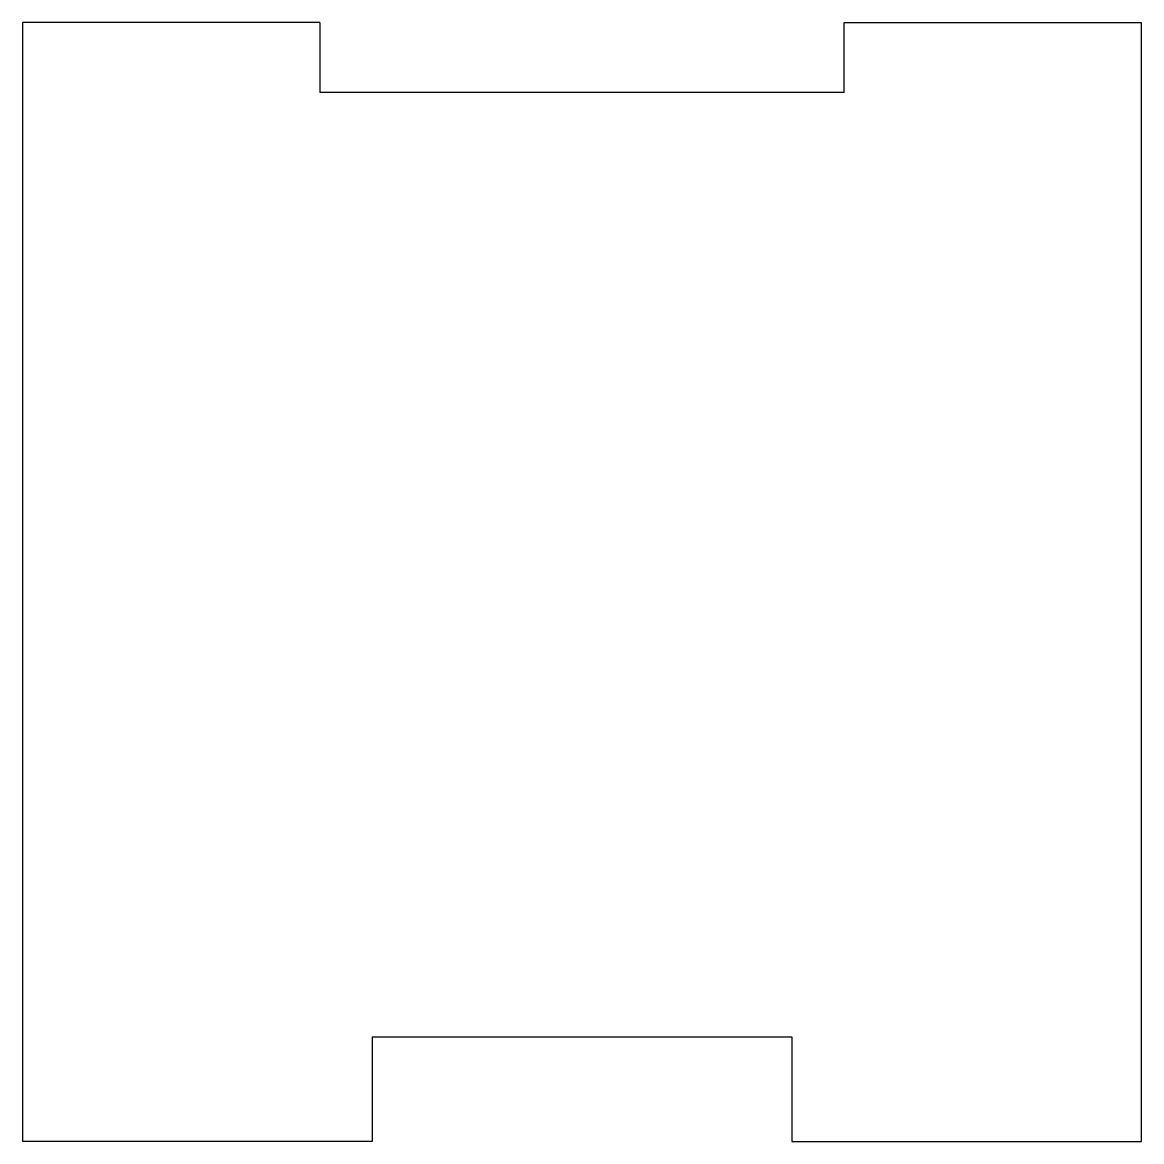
# Model space of a CAD drawing. Header units: millimetres. Extents: x 23.4 to 55.4, y 0.2 to 32.2.
import ezdxf

# ---------------------------------------------------------------- set-up
doc = ezdxf.new("R2010")
doc.units = ezdxf.units.MM
doc.layers.add('Corte exterior', color=1, linetype='Continuous', true_color=0xff0000)

msp = doc.modelspace()

# ---------------------------------------------------------------- linework, layer by layer
at = {"layer": 'Corte exterior'}
for p, q in [((31.875, 32.236), (23.375, 32.236)), ((23.375, 32.236), (23.375, 0.236)), ((31.875, 32.236), (31.875, 30.236)), ((46.875, 30.236), (46.875, 32.236)), ((46.875, 32.236), (55.375, 32.236)), ((55.375, 0.236), (55.375, 32.236)), ((46.875, 30.236), (31.875, 30.236)), ((33.375, 3.236), (33.375, 0.236)), ((33.375, 3.236), (45.375, 3.236)), ((45.375, 3.236), (45.375, 0.236)), ((33.375, 0.236), (23.375, 0.236)), ((45.375, 0.236), (55.375, 0.236))]:
    msp.add_line(p, q, dxfattribs=at)

doc.saveas('drawing.dxf')
